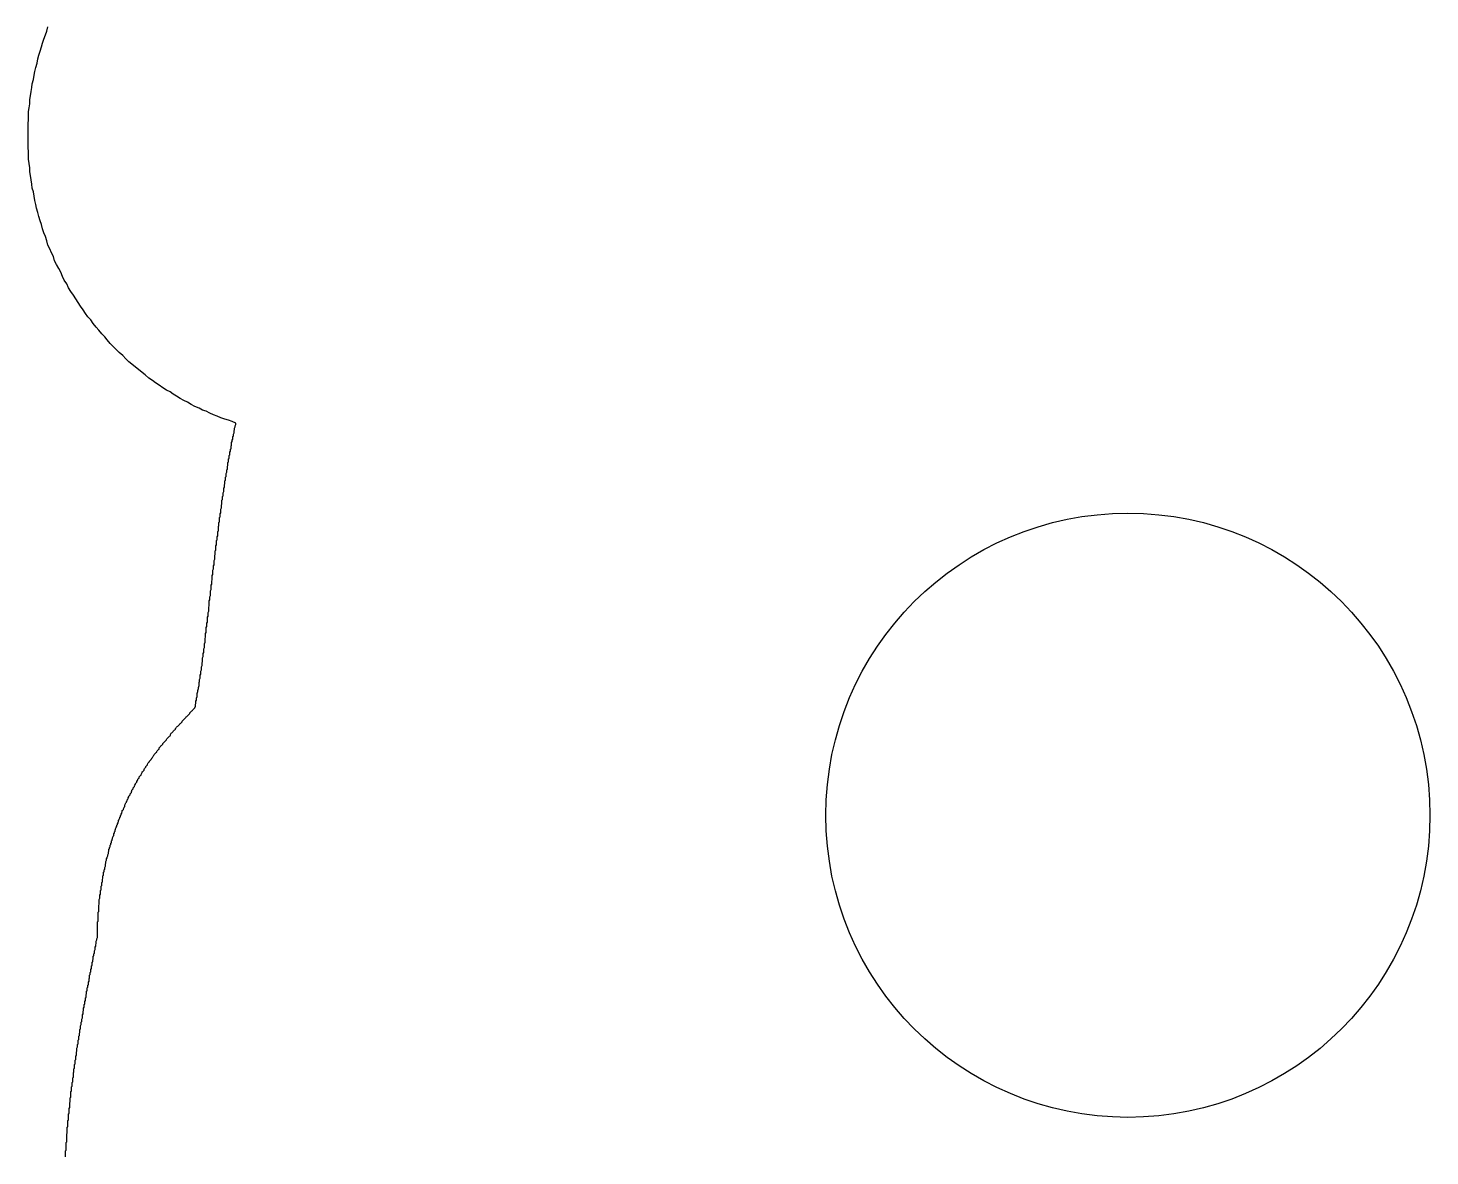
# Model space of a CAD drawing. Header units: millimetres. Extents: x 35 to 605, y 64 to 964.
# Drawn here: x 283.78 to 306.98, y 521.23 to 539.9 of the extents above; entities that cross this region are included whole.
import ezdxf

# ---------------------------------------------------------------- set-up
doc = ezdxf.new("R2010")
doc.units = ezdxf.units.MM
doc.layers.add('RANGO', color=6, linetype='Continuous')

msp = doc.modelspace()

# ---------------------------------------------------------------- linework, layer by layer
for points in [[(287.217, 533.358, 0), (287.157, 533.388, 0), (287.097, 533.408, 0), (287.037, 533.428, 0), (286.967, 533.448, 0), (286.907, 533.478, 0), (286.847, 533.498, 0), (286.787, 533.528, 0), (286.727, 533.558, 0), (286.667, 533.578, 0), (286.607, 533.608, 0), (286.537, 533.638, 0), (286.477, 533.668, 0), (286.417, 533.708, 0), (286.357, 533.738, 0), (286.297, 533.768, 0), (286.237, 533.808, 0), (286.177, 533.838, 0), (286.127, 533.878, 0), (286.067, 533.908, 0), (286.007, 533.948, 0), (285.947, 533.988, 0), (285.887, 534.028, 0), (285.837, 534.068, 0), (285.777, 534.108, 0), (285.717, 534.158, 0), (285.667, 534.198, 0), (285.607, 534.248, 0), (285.557, 534.288, 0), (285.497, 534.338, 0), (285.447, 534.378, 0), (285.397, 534.428, 0), (285.347, 534.478, 0), (285.287, 534.528, 0), (285.237, 534.578, 0), (285.187, 534.628, 0), (285.137, 534.678, 0), (285.087, 534.738, 0), (285.047, 534.788, 0), (284.997, 534.838, 0), (284.947, 534.898, 0), (284.907, 534.948, 0), (284.857, 535.008, 0), (284.817, 535.068, 0), (284.767, 535.118, 0), (284.727, 535.178, 0), (284.687, 535.238, 0), (284.647, 535.298, 0), (284.607, 535.358, 0), (284.567, 535.418, 0), (284.527, 535.478, 0), (284.487, 535.538, 0), (284.447, 535.598, 0), (284.417, 535.668, 0), (284.377, 535.728, 0), (284.347, 535.788, 0), (284.317, 535.858, 0), (284.287, 535.918, 0), (284.247, 535.988, 0), (284.217, 536.048, 0), (284.197, 536.118, 0), (284.167, 536.178, 0), (284.137, 536.248, 0), (284.107, 536.308, 0), (284.087, 536.378, 0), (284.067, 536.448, 0), (284.037, 536.508, 0), (284.017, 536.578, 0), (283.997, 536.648, 0), (283.977, 536.708, 0), (283.957, 536.778, 0), (283.937, 536.848, 0), (283.917, 536.918, 0), (283.907, 536.978, 0), (283.887, 537.048, 0), (283.877, 537.118, 0), (283.867, 537.188, 0), (283.847, 537.248, 0), (283.837, 537.318, 0), (283.827, 537.388, 0), (283.817, 537.458, 0), (283.807, 537.518, 0), (283.807, 537.588, 0), (283.797, 537.658, 0), (283.787, 537.728, 0), (283.787, 537.788, 0), (283.787, 537.858, 0), (283.777, 537.918, 0), (283.777, 537.988, 0), (283.777, 538.058, 0), (283.777, 538.118, 0), (283.777, 538.188, 0), (283.777, 538.248, 0), (283.777, 538.318, 0), (283.787, 538.378, 0), (283.787, 538.448, 0), (283.787, 538.518, 0), (283.797, 538.578, 0), (283.807, 538.648, 0), (283.807, 538.718, 0), (283.817, 538.778, 0), (283.827, 538.848, 0), (283.837, 538.918, 0), (283.847, 538.978, 0), (283.867, 539.048, 0), (283.877, 539.118, 0), (283.887, 539.178, 0), (283.907, 539.248, 0), (283.927, 539.318, 0), (283.937, 539.388, 0), (283.957, 539.448, 0), (283.977, 539.518, 0), (283.997, 539.588, 0), (284.017, 539.648, 0), (284.037, 539.718, 0), (284.067, 539.788, 0), (284.087, 539.848, 0), (284.107, 539.918, 0)], [(284.397, 521.218, 0), (284.397, 521.238, 0), (284.397, 521.248, 0), (284.397, 521.258, 0), (284.397, 521.278, 0), (284.397, 521.288, 0), (284.397, 521.308, 0), (284.397, 521.318, 0), (284.407, 521.328, 0), (284.407, 521.348, 0), (284.407, 521.358, 0), (284.407, 521.368, 0), (284.407, 521.388, 0), (284.407, 521.398, 0), (284.407, 521.418, 0), (284.407, 521.428, 0), (284.407, 521.438, 0), (284.407, 521.458, 0), (284.417, 521.468, 0), (284.417, 521.478, 0), (284.417, 521.498, 0), (284.417, 521.508, 0), (284.417, 521.528, 0), (284.417, 521.538, 0), (284.417, 521.548, 0), (284.417, 521.568, 0), (284.417, 521.578, 0), (284.417, 521.598, 0), (284.427, 521.608, 0), (284.427, 521.618, 0), (284.427, 521.638, 0), (284.427, 521.648, 0), (284.427, 521.658, 0), (284.427, 521.678, 0), (284.427, 521.688, 0), (284.427, 521.708, 0), (284.437, 521.718, 0), (284.437, 521.728, 0), (284.437, 521.748, 0), (284.437, 521.758, 0), (284.437, 521.768, 0), (284.437, 521.788, 0), (284.437, 521.798, 0), (284.437, 521.818, 0), (284.447, 521.828, 0), (284.447, 521.838, 0), (284.447, 521.858, 0), (284.447, 521.868, 0), (284.447, 521.878, 0), (284.447, 521.898, 0), (284.447, 521.908, 0), (284.447, 521.928, 0), (284.457, 521.938, 0), (284.457, 521.948, 0), (284.457, 521.968, 0), (284.457, 521.978, 0), (284.457, 521.988, 0), (284.457, 522.008, 0), (284.457, 522.018, 0), (284.467, 522.038, 0), (284.467, 522.048, 0), (284.467, 522.058, 0), (284.467, 522.078, 0), (284.467, 522.088, 0), (284.467, 522.108, 0), (284.467, 522.118, 0), (284.477, 522.128, 0), (284.477, 522.148, 0), (284.477, 522.158, 0), (284.477, 522.168, 0), (284.477, 522.188, 0), (284.477, 522.198, 0), (284.487, 522.208, 0), (284.487, 522.228, 0), (284.487, 522.238, 0), (284.487, 522.258, 0), (284.487, 522.268, 0), (284.487, 522.278, 0), (284.487, 522.298, 0), (284.497, 522.308, 0), (284.497, 522.318, 0), (284.497, 522.338, 0), (284.497, 522.348, 0), (284.497, 522.368, 0), (284.497, 522.378, 0), (284.507, 522.388, 0), (284.507, 522.408, 0), (284.507, 522.418, 0), (284.507, 522.428, 0), (284.507, 522.448, 0), (284.517, 522.458, 0), (284.517, 522.478, 0), (284.517, 522.488, 0), (284.517, 522.498, 0), (284.517, 522.518, 0), (284.517, 522.528, 0), (284.527, 522.538, 0), (284.527, 522.558, 0), (284.527, 522.568, 0), (284.527, 522.588, 0), (284.527, 522.598, 0), (284.527, 522.608, 0), (284.537, 522.628, 0), (284.537, 522.638, 0), (284.537, 522.648, 0), (284.537, 522.668, 0), (284.537, 522.678, 0), (284.547, 522.688, 0), (284.547, 522.708, 0), (284.547, 522.718, 0), (284.547, 522.738, 0), (284.547, 522.748, 0), (284.557, 522.758, 0), (284.557, 522.778, 0), (284.557, 522.788, 0), (284.557, 522.798, 0), (284.557, 522.818, 0), (284.567, 522.828, 0), (284.567, 522.848, 0), (284.567, 522.858, 0), (284.567, 522.868, 0), (284.567, 522.888, 0), (284.577, 522.898, 0), (284.577, 522.908, 0), (284.577, 522.928, 0), (284.577, 522.938, 0), (284.577, 522.958, 0), (284.587, 522.968, 0), (284.587, 522.978, 0), (284.587, 522.998, 0), (284.587, 523.008, 0), (284.587, 523.018, 0), (284.597, 523.038, 0), (284.597, 523.048, 0), (284.597, 523.058, 0), (284.597, 523.078, 0), (284.607, 523.088, 0), (284.607, 523.108, 0), (284.607, 523.118, 0), (284.607, 523.128, 0), (284.607, 523.148, 0), (284.617, 523.158, 0), (284.617, 523.168, 0), (284.617, 523.188, 0), (284.617, 523.198, 0), (284.617, 523.218, 0), (284.627, 523.228, 0), (284.627, 523.238, 0), (284.627, 523.258, 0), (284.627, 523.268, 0), (284.637, 523.278, 0), (284.637, 523.298, 0), (284.637, 523.308, 0), (284.637, 523.328, 0), (284.647, 523.338, 0), (284.647, 523.348, 0), (284.647, 523.368, 0), (284.647, 523.378, 0), (284.647, 523.388, 0), (284.657, 523.408, 0), (284.657, 523.418, 0), (284.657, 523.438, 0), (284.657, 523.448, 0), (284.667, 523.458, 0), (284.667, 523.478, 0), (284.667, 523.488, 0), (284.667, 523.498, 0), (284.677, 523.518, 0), (284.677, 523.528, 0), (284.677, 523.548, 0), (284.677, 523.558, 0), (284.677, 523.568, 0), (284.687, 523.588, 0), (284.687, 523.598, 0), (284.687, 523.608, 0), (284.687, 523.628, 0), (284.697, 523.638, 0), (284.697, 523.658, 0), (284.697, 523.668, 0), (284.697, 523.678, 0), (284.707, 523.698, 0), (284.707, 523.708, 0), (284.707, 523.728, 0), (284.707, 523.738, 0), (284.717, 523.748, 0), (284.717, 523.768, 0), (284.717, 523.778, 0), (284.717, 523.788, 0), (284.727, 523.808, 0), (284.727, 523.818, 0), (284.727, 523.838, 0), (284.727, 523.848, 0), (284.737, 523.858, 0), (284.737, 523.878, 0), (284.737, 523.888, 0), (284.737, 523.908, 0), (284.747, 523.918, 0), (284.747, 523.928, 0), (284.747, 523.948, 0), (284.747, 523.958, 0), (284.757, 523.968, 0), (284.757, 523.988, 0), (284.757, 523.998, 0), (284.757, 524.018, 0), (284.767, 524.028, 0), (284.767, 524.038, 0), (284.767, 524.058, 0), (284.777, 524.068, 0), (284.777, 524.088, 0), (284.777, 524.098, 0), (284.777, 524.108, 0), (284.787, 524.128, 0), (284.787, 524.138, 0), (284.787, 524.158, 0), (284.787, 524.168, 0), (284.797, 524.178, 0), (284.797, 524.198, 0), (284.797, 524.208, 0), (284.797, 524.228, 0), (284.807, 524.238, 0), (284.807, 524.248, 0), (284.807, 524.268, 0), (284.817, 524.278, 0), (284.817, 524.298, 0), (284.817, 524.308, 0), (284.817, 524.318, 0), (284.827, 524.338, 0), (284.827, 524.348, 0), (284.827, 524.368, 0), (284.827, 524.378, 0), (284.837, 524.388, 0), (284.837, 524.408, 0), (284.837, 524.418, 0), (284.837, 524.438, 0), (284.847, 524.448, 0), (284.847, 524.468, 0), (284.847, 524.478, 0), (284.857, 524.488, 0), (284.857, 524.508, 0), (284.857, 524.518, 0), (284.857, 524.538, 0), (284.867, 524.548, 0), (284.867, 524.558, 0), (284.867, 524.578, 0), (284.877, 524.588, 0), (284.877, 524.608, 0), (284.877, 524.618, 0), (284.877, 524.628, 0), (284.887, 524.648, 0), (284.887, 524.658, 0), (284.887, 524.678, 0), (284.887, 524.688, 0), (284.897, 524.708, 0), (284.897, 524.718, 0), (284.897, 524.728, 0), (284.907, 524.748, 0), (284.907, 524.758, 0), (284.907, 524.778, 0), (284.907, 524.788, 0), (284.917, 524.808, 0), (284.917, 524.818, 0), (284.917, 524.828, 0), (284.927, 524.848, 0), (284.927, 524.858, 0), (284.927, 524.878, 0), (284.927, 524.888, 0), (284.927, 524.908, 0), (284.927, 524.918, 0), (284.927, 524.928, 0), (284.927, 524.948, 0), (284.927, 524.958, 0), (284.927, 524.978, 0), (284.927, 524.988, 0), (284.927, 525.008, 0), (284.927, 525.018, 0), (284.927, 525.038, 0), (284.927, 525.048, 0), (284.927, 525.058, 0), (284.927, 525.078, 0), (284.927, 525.088, 0), (284.927, 525.108, 0), (284.937, 525.118, 0), (284.937, 525.138, 0), (284.937, 525.148, 0), (284.937, 525.158, 0), (284.937, 525.178, 0), (284.937, 525.188, 0), (284.937, 525.208, 0), (284.937, 525.218, 0), (284.937, 525.238, 0), (284.937, 525.248, 0), (284.937, 525.268, 0), (284.947, 525.278, 0), (284.947, 525.288, 0), (284.947, 525.308, 0), (284.947, 525.318, 0), (284.947, 525.338, 0), (284.947, 525.348, 0), (284.947, 525.368, 0), (284.947, 525.378, 0), (284.957, 525.398, 0), (284.957, 525.408, 0), (284.957, 525.418, 0), (284.957, 525.438, 0), (284.957, 525.448, 0), (284.957, 525.468, 0), (284.957, 525.478, 0), (284.967, 525.498, 0), (284.967, 525.508, 0), (284.967, 525.528, 0), (284.967, 525.538, 0), (284.967, 525.548, 0), (284.977, 525.568, 0), (284.977, 525.578, 0), (284.977, 525.598, 0), (284.977, 525.608, 0), (284.977, 525.628, 0), (284.987, 525.638, 0), (284.987, 525.648, 0), (284.987, 525.668, 0), (284.987, 525.678, 0), (284.987, 525.698, 0), (284.997, 525.708, 0), (284.997, 525.728, 0), (284.997, 525.738, 0), (284.997, 525.758, 0), (285.007, 525.768, 0), (285.007, 525.778, 0), (285.007, 525.798, 0), (285.007, 525.808, 0), (285.017, 525.828, 0), (285.017, 525.838, 0), (285.017, 525.858, 0), (285.017, 525.868, 0), (285.027, 525.878, 0), (285.027, 525.898, 0), (285.027, 525.908, 0), (285.027, 525.928, 0), (285.037, 525.938, 0), (285.037, 525.958, 0), (285.037, 525.968, 0), (285.047, 525.978, 0), (285.047, 525.998, 0), (285.047, 526.008, 0), (285.057, 526.028, 0), (285.057, 526.038, 0), (285.057, 526.058, 0), (285.057, 526.068, 0), (285.067, 526.078, 0), (285.067, 526.098, 0), (285.067, 526.108, 0), (285.077, 526.128, 0), (285.077, 526.138, 0), (285.077, 526.148, 0), (285.087, 526.168, 0), (285.087, 526.178, 0), (285.097, 526.198, 0), (285.097, 526.208, 0), (285.097, 526.218, 0), (285.107, 526.238, 0), (285.107, 526.248, 0), (285.107, 526.268, 0), (285.117, 526.278, 0), (285.117, 526.288, 0), (285.117, 526.308, 0), (285.127, 526.318, 0), (285.127, 526.338, 0), (285.137, 526.348, 0), (285.137, 526.358, 0), (285.137, 526.378, 0), (285.147, 526.388, 0), (285.147, 526.408, 0), (285.157, 526.418, 0), (285.157, 526.428, 0), (285.157, 526.448, 0), (285.167, 526.458, 0), (285.167, 526.468, 0), (285.177, 526.488, 0), (285.177, 526.498, 0), (285.187, 526.518, 0), (285.187, 526.528, 0), (285.197, 526.538, 0), (285.197, 526.558, 0), (285.197, 526.568, 0), (285.207, 526.578, 0), (285.207, 526.598, 0), (285.217, 526.608, 0), (285.217, 526.628, 0), (285.227, 526.638, 0), (285.227, 526.648, 0), (285.237, 526.668, 0), (285.237, 526.678, 0), (285.247, 526.688, 0), (285.247, 526.708, 0), (285.257, 526.718, 0), (285.257, 526.728, 0), (285.267, 526.748, 0), (285.267, 526.758, 0), (285.277, 526.768, 0), (285.277, 526.788, 0), (285.287, 526.798, 0), (285.287, 526.808, 0), (285.297, 526.828, 0), (285.297, 526.838, 0), (285.307, 526.848, 0), (285.307, 526.868, 0), (285.317, 526.878, 0), (285.317, 526.888, 0), (285.327, 526.908, 0), (285.327, 526.918, 0), (285.337, 526.928, 0), (285.337, 526.948, 0), (285.347, 526.958, 0), (285.357, 526.968, 0), (285.357, 526.978, 0), (285.367, 526.998, 0), (285.367, 527.008, 0), (285.377, 527.018, 0), (285.377, 527.038, 0), (285.387, 527.048, 0), (285.387, 527.058, 0), (285.397, 527.078, 0), (285.407, 527.088, 0), (285.407, 527.098, 0), (285.417, 527.108, 0), (285.417, 527.128, 0), (285.427, 527.138, 0), (285.437, 527.148, 0), (285.437, 527.158, 0), (285.447, 527.178, 0), (285.447, 527.188, 0), (285.457, 527.198, 0), (285.467, 527.208, 0), (285.467, 527.228, 0), (285.477, 527.238, 0), (285.487, 527.248, 0), (285.487, 527.258, 0), (285.497, 527.278, 0), (285.497, 527.288, 0), (285.507, 527.298, 0), (285.517, 527.308, 0), (285.517, 527.328, 0), (285.527, 527.338, 0), (285.537, 527.348, 0), (285.537, 527.358, 0), (285.547, 527.368, 0), (285.557, 527.388, 0), (285.557, 527.398, 0), (285.567, 527.408, 0), (285.577, 527.418, 0), (285.577, 527.428, 0), (285.587, 527.448, 0), (285.597, 527.458, 0), (285.597, 527.468, 0), (285.607, 527.478, 0), (285.617, 527.488, 0), (285.617, 527.508, 0), (285.627, 527.518, 0), (285.637, 527.528, 0), (285.647, 527.538, 0), (285.647, 527.548, 0), (285.657, 527.558, 0), (285.667, 527.578, 0), (285.667, 527.588, 0), (285.677, 527.598, 0), (285.687, 527.608, 0), (285.697, 527.618, 0), (285.697, 527.628, 0), (285.707, 527.648, 0), (285.717, 527.658, 0), (285.727, 527.668, 0), (285.727, 527.678, 0), (285.737, 527.688, 0), (285.747, 527.698, 0), (285.757, 527.708, 0), (285.757, 527.718, 0), (285.767, 527.738, 0), (285.777, 527.748, 0), (285.787, 527.758, 0), (285.787, 527.768, 0), (285.797, 527.778, 0), (285.807, 527.788, 0), (285.817, 527.798, 0), (285.827, 527.808, 0), (285.827, 527.818, 0), (285.837, 527.828, 0), (285.847, 527.848, 0), (285.857, 527.858, 0), (285.857, 527.868, 0), (285.867, 527.878, 0), (285.877, 527.888, 0), (285.887, 527.898, 0), (285.897, 527.908, 0), (285.907, 527.918, 0), (285.907, 527.928, 0), (285.917, 527.938, 0), (285.927, 527.948, 0), (285.937, 527.958, 0), (285.947, 527.968, 0), (285.947, 527.988, 0), (285.957, 527.998, 0), (285.967, 528.008, 0), (285.977, 528.018, 0), (285.987, 528.028, 0), (285.997, 528.038, 0), (286.007, 528.048, 0), (286.007, 528.058, 0), (286.017, 528.068, 0), (286.027, 528.078, 0), (286.037, 528.088, 0), (286.047, 528.098, 0), (286.057, 528.108, 0), (286.067, 528.118, 0), (286.067, 528.128, 0), (286.077, 528.138, 0), (286.087, 528.148, 0), (286.097, 528.158, 0), (286.107, 528.168, 0), (286.117, 528.178, 0), (286.127, 528.188, 0), (286.137, 528.198, 0), (286.137, 528.208, 0), (286.147, 528.228, 0), (286.157, 528.238, 0), (286.167, 528.248, 0), (286.177, 528.258, 0), (286.187, 528.268, 0), (286.197, 528.278, 0), (286.207, 528.288, 0), (286.217, 528.298, 0), (286.217, 528.308, 0), (286.227, 528.318, 0), (286.237, 528.328, 0), (286.247, 528.338, 0), (286.257, 528.348, 0), (286.267, 528.358, 0), (286.277, 528.368, 0), (286.287, 528.378, 0), (286.297, 528.388, 0), (286.307, 528.398, 0), (286.317, 528.408, 0), (286.327, 528.418, 0), (286.327, 528.428, 0), (286.337, 528.438, 0), (286.347, 528.448, 0), (286.357, 528.458, 0), (286.367, 528.468, 0), (286.377, 528.478, 0), (286.387, 528.488, 0), (286.397, 528.498, 0), (286.407, 528.508, 0), (286.417, 528.518, 0), (286.427, 528.528, 0), (286.437, 528.538, 0), (286.447, 528.548, 0), (286.457, 528.558, 0), (286.457, 528.568, 0), (286.467, 528.578, 0), (286.477, 528.588, 0), (286.487, 528.598, 0), (286.497, 528.608, 0), (286.507, 528.618, 0), (286.517, 528.628, 0), (286.527, 528.638, 0), (286.537, 528.648, 0), (286.547, 528.678, 0), (286.547, 528.698, 0), (286.557, 528.728, 0), (286.557, 528.758, 0), (286.567, 528.778, 0), (286.567, 528.808, 0), (286.577, 528.838, 0), (286.577, 528.858, 0), (286.577, 528.888, 0), (286.587, 528.918, 0), (286.587, 528.938, 0), (286.597, 528.968, 0), (286.597, 528.988, 0), (286.607, 529.018, 0), (286.607, 529.038, 0), (286.607, 529.068, 0), (286.617, 529.088, 0), (286.617, 529.118, 0), (286.627, 529.138, 0), (286.627, 529.158, 0), (286.627, 529.188, 0), (286.637, 529.208, 0), (286.637, 529.228, 0), (286.637, 529.258, 0), (286.647, 529.278, 0), (286.647, 529.298, 0), (286.647, 529.328, 0), (286.657, 529.348, 0), (286.657, 529.368, 0), (286.657, 529.388, 0), (286.667, 529.418, 0), (286.667, 529.438, 0), (286.667, 529.458, 0), (286.667, 529.478, 0), (286.677, 529.498, 0), (286.677, 529.528, 0), (286.677, 529.548, 0), (286.687, 529.568, 0), (286.687, 529.588, 0), (286.687, 529.608, 0), (286.687, 529.628, 0), (286.697, 529.648, 0), (286.697, 529.668, 0), (286.697, 529.688, 0), (286.697, 529.708, 0), (286.707, 529.738, 0), (286.707, 529.758, 0), (286.707, 529.778, 0), (286.707, 529.798, 0), (286.717, 529.818, 0), (286.717, 529.838, 0), (286.717, 529.858, 0), (286.717, 529.878, 0), (286.727, 529.898, 0), (286.727, 529.918, 0), (286.727, 529.938, 0), (286.727, 529.958, 0), (286.727, 529.978, 0), (286.737, 529.998, 0), (286.737, 530.018, 0), (286.737, 530.028, 0), (286.737, 530.048, 0), (286.747, 530.068, 0), (286.747, 530.088, 0), (286.747, 530.108, 0), (286.747, 530.128, 0), (286.747, 530.148, 0), (286.757, 530.168, 0), (286.757, 530.188, 0), (286.757, 530.208, 0), (286.757, 530.228, 0), (286.767, 530.248, 0), (286.767, 530.268, 0), (286.767, 530.288, 0), (286.767, 530.308, 0), (286.767, 530.318, 0), (286.777, 530.338, 0), (286.777, 530.358, 0), (286.777, 530.378, 0), (286.777, 530.398, 0), (286.777, 530.418, 0), (286.787, 530.438, 0), (286.787, 530.458, 0), (286.787, 530.478, 0), (286.787, 530.488, 0), (286.797, 530.508, 0), (286.797, 530.528, 0), (286.797, 530.548, 0), (286.797, 530.568, 0), (286.797, 530.588, 0), (286.807, 530.608, 0), (286.807, 530.618, 0), (286.807, 530.638, 0), (286.807, 530.658, 0), (286.807, 530.678, 0), (286.817, 530.698, 0), (286.817, 530.718, 0), (286.817, 530.728, 0), (286.817, 530.748, 0), (286.827, 530.768, 0), (286.827, 530.788, 0), (286.827, 530.808, 0), (286.827, 530.818, 0), (286.827, 530.838, 0), (286.837, 530.858, 0), (286.837, 530.878, 0), (286.837, 530.898, 0), (286.837, 530.908, 0), (286.837, 530.928, 0), (286.847, 530.948, 0), (286.847, 530.968, 0), (286.847, 530.978, 0), (286.847, 530.998, 0), (286.857, 531.018, 0), (286.857, 531.038, 0), (286.857, 531.058, 0), (286.857, 531.068, 0), (286.857, 531.088, 0), (286.867, 531.108, 0), (286.867, 531.128, 0), (286.867, 531.138, 0), (286.867, 531.158, 0), (286.867, 531.178, 0), (286.877, 531.188, 0), (286.877, 531.208, 0), (286.877, 531.228, 0), (286.877, 531.248, 0), (286.887, 531.258, 0), (286.887, 531.278, 0), (286.887, 531.298, 0), (286.887, 531.318, 0), (286.887, 531.328, 0), (286.897, 531.348, 0), (286.897, 531.368, 0), (286.897, 531.378, 0), (286.897, 531.398, 0), (286.897, 531.418, 0), (286.907, 531.428, 0), (286.907, 531.448, 0), (286.907, 531.468, 0), (286.907, 531.478, 0), (286.917, 531.498, 0), (286.917, 531.518, 0), (286.917, 531.528, 0), (286.917, 531.548, 0), (286.917, 531.568, 0), (286.927, 531.578, 0), (286.927, 531.598, 0), (286.927, 531.618, 0), (286.927, 531.628, 0), (286.927, 531.648, 0), (286.937, 531.668, 0), (286.937, 531.678, 0), (286.937, 531.698, 0), (286.937, 531.718, 0), (286.947, 531.728, 0), (286.947, 531.748, 0), (286.947, 531.768, 0), (286.947, 531.778, 0), (286.947, 531.798, 0), (286.957, 531.808, 0), (286.957, 531.828, 0), (286.957, 531.848, 0), (286.957, 531.858, 0), (286.967, 531.878, 0), (286.967, 531.888, 0), (286.967, 531.908, 0), (286.967, 531.928, 0), (286.967, 531.938, 0), (286.977, 531.958, 0), (286.977, 531.968, 0), (286.977, 531.988, 0), (286.977, 532.008, 0), (286.987, 532.018, 0), (286.987, 532.038, 0), (286.987, 532.048, 0), (286.987, 532.068, 0), (286.987, 532.088, 0), (286.997, 532.098, 0), (286.997, 532.118, 0), (286.997, 532.128, 0), (286.997, 532.148, 0), (287.007, 532.158, 0), (287.007, 532.178, 0), (287.007, 532.188, 0), (287.007, 532.208, 0), (287.017, 532.228, 0), (287.017, 532.238, 0), (287.017, 532.258, 0), (287.017, 532.268, 0), (287.017, 532.288, 0), (287.027, 532.298, 0), (287.027, 532.318, 0), (287.027, 532.328, 0), (287.027, 532.348, 0), (287.037, 532.358, 0), (287.037, 532.378, 0), (287.037, 532.388, 0), (287.037, 532.408, 0), (287.047, 532.418, 0), (287.047, 532.438, 0), (287.047, 532.448, 0), (287.047, 532.468, 0), (287.057, 532.478, 0), (287.057, 532.498, 0), (287.057, 532.518, 0), (287.057, 532.528, 0), (287.067, 532.548, 0), (287.067, 532.558, 0), (287.067, 532.568, 0), (287.067, 532.588, 0), (287.077, 532.598, 0), (287.077, 532.618, 0), (287.077, 532.628, 0), (287.077, 532.648, 0), (287.087, 532.658, 0), (287.087, 532.678, 0), (287.087, 532.688, 0), (287.087, 532.708, 0), (287.097, 532.718, 0), (287.097, 532.738, 0), (287.097, 532.748, 0), (287.097, 532.768, 0), (287.107, 532.778, 0), (287.107, 532.798, 0), (287.107, 532.808, 0), (287.107, 532.828, 0), (287.117, 532.838, 0), (287.117, 532.848, 0), (287.117, 532.868, 0), (287.117, 532.878, 0), (287.127, 532.898, 0), (287.127, 532.908, 0), (287.127, 532.928, 0), (287.137, 532.938, 0), (287.137, 532.958, 0), (287.137, 532.968, 0), (287.137, 532.978, 0), (287.147, 532.998, 0), (287.147, 533.008, 0), (287.147, 533.028, 0), (287.147, 533.038, 0), (287.157, 533.058, 0), (287.157, 533.068, 0), (287.157, 533.078, 0), (287.167, 533.098, 0), (287.167, 533.108, 0), (287.167, 533.128, 0), (287.167, 533.138, 0), (287.177, 533.148, 0), (287.177, 533.168, 0), (287.177, 533.178, 0), (287.187, 533.198, 0), (287.187, 533.208, 0), (287.187, 533.228, 0), (287.187, 533.238, 0), (287.197, 533.248, 0), (287.197, 533.268, 0), (287.197, 533.278, 0), (287.207, 533.298, 0), (287.207, 533.308, 0), (287.207, 533.318, 0), (287.217, 533.338, 0), (287.217, 533.348, 0), (287.217, 533.358, 0)]]:
    msp.add_polyline3d(points)
at = {"layer": 'RANGO', "color": 0}
msp.add_circle((301.984, 526.872), 5, dxfattribs=at)

doc.saveas('drawing.dxf')
